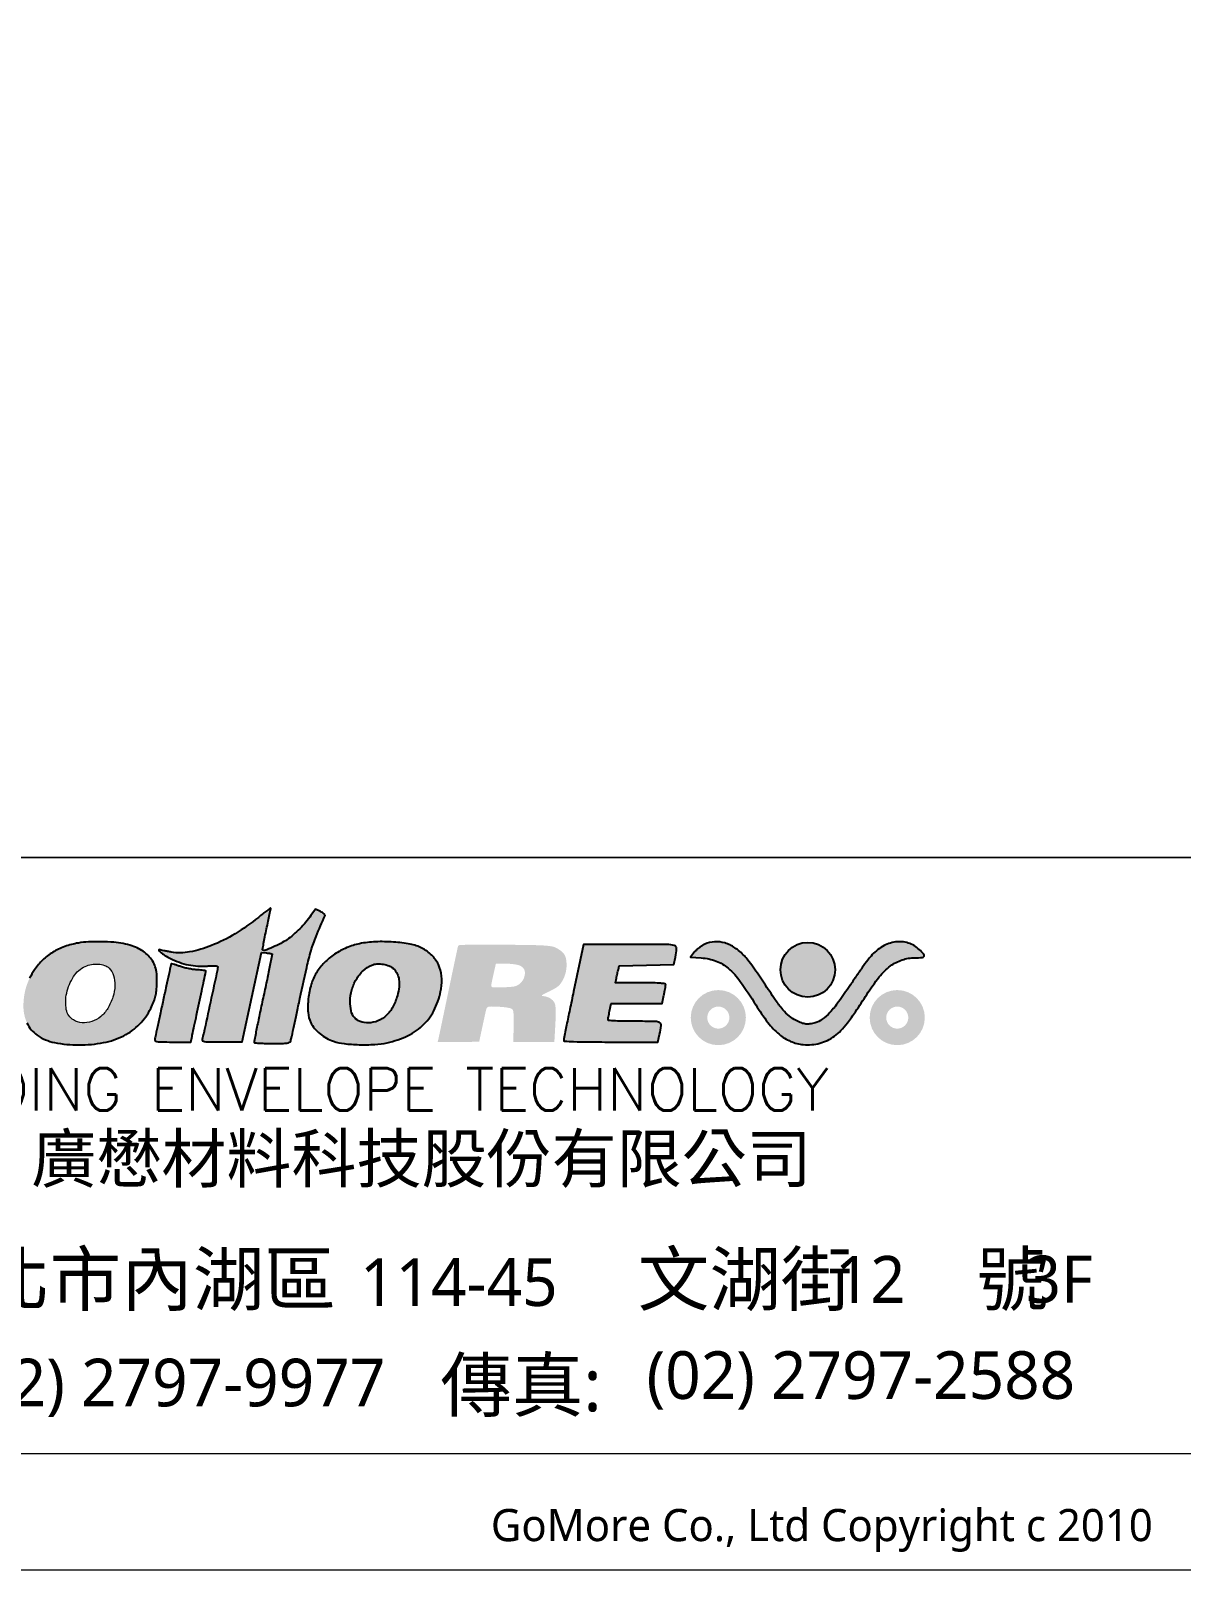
# Model space of a CAD drawing. Extents: x -3378 to 102197, y -3799 to 48702.
# Drawn here: x 10093.7 to 10389.6, y 7349.7 to 7745.7 of the extents above; entities that cross this region are included whole.
import ezdxf
from ezdxf.enums import TextEntityAlignment as Align

# ---------------------------------------------------------------- set-up
doc = ezdxf.new("R2010")
doc.units = 0
doc.layers.add('GM_ANNO_TEXT', color=7, linetype='Continuous')
doc.layers.add('GM_CNST', color=171, linetype='Continuous', lineweight=5, plot=False)
doc.styles.add('GM', font='')
doc.styles.add('TITLE_BLOCK', font='romans.shx', dxfattribs={"width": 0.8, "bigfont": 'stsl.shx'})
doc.styles.get('GM').set_extended_font_data('Microsoft JhengHei')

# ---------------------------------------------------------------- blocks, each defined once
blk = doc.blocks.new('TK')
at = {"linetype": 'Continuous', "lineweight": 0, "ltscale": 2}
h = blk.add_hatch(color=152, dxfattribs=at)
h.paths.add_polyline_path([(207.1464892251315, 23.40872151642156, 0.08054321042648395), (207.6297035530026, 24.08592553706876, 0.01496690228765336), (207.7538909457369, 24.35736388337602, 0.03602096335131273), (207.8248651084218, 24.56651913908968, 0.035905002932791), (207.86521188964, 24.78409696830568, 0.01478493314468489), (207.8897889002815, 25.08312070687884, 0.02369810447839793), (207.8918732254592, 25.4957360285689, 0.05389230979775434), (207.8453427953109, 25.80357484155172, 0.064831907571668), (207.7416337451943, 26.05791234515709, 0.05101214548732691), (207.5689226005275, 26.30055422134092, 0.04993692480367391), (207.3633281909063, 26.49226639581559, 0.04548676502131204), (207.1175068182574, 26.64630513340194, 0.03996747159709242), (206.8188853357619, 26.7686943079915, 0.02505801266044829), (206.4537448356293, 26.8654263377781, 0.03437537913918401), (206.0517912054549, 26.9221274708176, 0.01446202769520244), (205.507055720579, 26.94528911284942, 0.01457089643535453), (204.9546113956078, 26.93668779753455, 0.03053205716505433), (204.5282751115844, 26.89143254474379, 0.04253966848553132), (203.9403285114138, 26.74016075318093, 0.05264319280589435), (203.4296518221333, 26.49846785909017, 0.05499796734965253), (202.9985771503993, 26.16589473428962, 0.05380744060526352), (202.6467855996918, 25.74506717817087, 0.03363134673842536), (202.4376478131837, 25.3810956162979, 0.03898101003384807), (202.290805958653, 25.00954474700859, 0.03889632265838591), (202.2031815528751, 24.61897622900653, 0.03322171871767758), (202.1709232336159, 24.19825478029634, 0.1084106351436317), (202.3228292585297, 23.4708449425334, 0.1348316958511402), (202.7609270057687, 22.93992262495101, 0.1051911450259479), (203.5053136439003, 22.62235356226472, 0.04890923605608977), (204.5556336559241, 22.52132996639796, 0.04649291939253467), (205.6070810913079, 22.62127593535945, 0.07089863741388078), (206.473131922538, 22.91719449668494, 0.08004233740948276)])
h.paths.add_polyline_path([(204.0105017079366, 24.03409922147432, -0.09891881778065818), (204.0254452922352, 24.74489977577844, -0.08975232562701674), (204.3236647621625, 25.4557153164759, -0.1401707886427105), (204.8210688244478, 25.88846713341081, -0.06607930627171495), (205.0919148271262, 25.97388736479957, -0.06174874314512765), (205.3821393895241, 25.9884693522007, -0.06592113988283764), (205.6476396120133, 25.93332419058174, -0.1048174608514543), (205.8452867352289, 25.81341609237029, -0.1331043565334617), (206.0371798562583, 25.50179990716094, -0.0805129620724341), (206.0922628252815, 25.06911351857991, -0.06911848098194501), (206.0064980712234, 24.57562261729254, -0.05683686830313951), (205.7865026617826, 24.08777207057426, -0.08595970649155983), (205.4901780337912, 23.74210579177657, -0.09197609454999699), (205.1012868418941, 23.52601839509998, -0.09920928112471172), (204.6858868631946, 23.47341477622012, -0.1195042578702791), (204.3120571600098, 23.59303436696825, -0.2149861602516861)], flags=16)
h.paths.add_polyline_path([(209.5964095998897, 23.8044087438891, -7.39228266796139e-05), (209.7083542525781, 24.32619568190023, 0.0004947999333730131), (209.8177817105254, 24.83835124589223, 0.0007970440743843177), (209.9099175248084, 25.27509576660475, 0.000114994697905813), (209.991055946821, 25.66321405567192, 0.05484587614065918), (209.9935153604995, 25.68868056715394, 0.3616478537251331), (209.9820124601697, 25.70213578660002, 0.007589380523956964), (209.8889348860409, 25.71660866160198, 0.01397330656030665), (209.7742219061947, 25.72940992533972, 0.00849925081132037), (209.6380750711398, 25.73843482722918, -0.02331823028580952), (209.4753571888546, 25.7540745268301, -0.01283489030797763), (209.2784519739071, 25.78749317016604, -0.01280088884032242), (209.0796532323322, 25.83182032647778, -0.01998966873717349), (208.9116253399191, 25.88104121302786, 0.001717855898713449), (208.7676442711481, 25.92899464911977, 0.002643051959064978), (208.642671214646, 25.96940997507409, 0.0008670856764571334), (208.5343431635838, 26.00360429774094, 0.07615254052801046), (208.5175962978835, 26.00616979662971, 0.3502008617407821), (208.5064420399401, 25.99726526686572, 0.0001900219650616257), (208.4039533942755, 25.54531987834048, 0.002143935282309055), (208.2916055684893, 25.03895066919279, 0.001291166634678263), (208.1624656947345, 24.43738194861862, -0.0004522294706624607), (208.0326954466575, 23.82789528817216, -0.0006777049114363566), (207.9183710084687, 23.29684716179293, -0.0002668870070246875), (207.8193382928814, 22.84101777296223, -0.0154550931451168), (207.7985256623981, 22.75790731956101, 0.3018851669708646), (207.8174954099425, 22.69870538336977, 0.1331347215402597), (207.8964437980148, 22.66442715906737, 0.0333201078511749), (208.0832987217091, 22.64976710542214, 0.0029202378549834), (208.5586105270352, 22.64699103469468), (209.3500656193905, 22.64699103471355), (209.3863712037075, 22.82128633513253, -0.001289815849777475), (209.4115993547466, 22.94085540528499, -6.484359862497625e-05), (209.4970255038286, 23.34037190915592, -0.0001020253759064183)])
h.paths.add_polyline_path([(212.8119428620432, 26.43372275694207, 0.008205812334467103), (212.7512996088315, 26.44488080251585, 0.01209395994990729), (212.677590016295, 26.45537048101062, 0.00851414771129741), (212.5942597038045, 26.46374377966879), (212.3808248259188, 26.4815252818064), (211.9637987545714, 24.56460161844336), (211.5467727466043, 22.64767789169935), (210.6710088279399, 22.64733449185269, -0.002561967800487582), (210.1417889078475, 22.64983867853527, -0.03020289793982232), (209.9366067211006, 22.66427507762808, -0.17542227243504), (209.8191079307901, 22.72513909898453, 0.02353945812131923), (209.8985107135964, 23.02140146342947, 0.0004313031791085056), (210.1878562535674, 24.35324199345598, 0.0001808779558195013), (210.4885639403501, 25.74559684437838, 0.05313527592921044), (210.5009906792154, 25.86220106331086, 0.3101301835683634), (210.4764368074702, 25.89798004819636, 0.06975517450583325), (210.4005340010128, 25.91564128213122, 0.03485718577648379), (210.2668043818453, 25.91826853337511, 0.00801601610787514), (210.0414789668271, 25.90335859202673, -0.03733363777014752), (209.6507262981111, 25.90043826550959, -0.0340489648156788), (209.2515114247883, 25.95475592241371, -0.0334362940025917), (208.8562221969864, 26.06421931591967, -0.03302584525264306), (208.4766477182122, 26.22605624616472, -0.02285953704746446), (208.2392002943875, 26.36036373359195, -0.02808694897285547), (208.0313720489944, 26.50768079775878, -0.1723734761204632), (207.9606444716453, 26.62134727414025, 0.03687844509481777), (208.0695467108103, 26.58746188914404, 0.004949655923297644), (208.1988939617286, 26.55880401245406, 0.005203454109030955), (208.3500697459403, 26.52851634267142, 0.004867657415744214), (208.5053258363369, 26.50065125571598, 0.08895019096228701), (209.2973407204975, 26.50823990556705, 0.04813368671772059), (210.2361377842044, 26.78145845845347, 0.0422949997204731), (211.2433265191771, 27.28542154578531, 0.03295427431937521), (212.2439677651782, 27.99130957204102, -0.003371902516606562), (212.4396278517465, 28.14744165890124, -0.005574671016735118), (212.6071614451139, 28.27629153514579, -0.001140057020896163), (212.7401423079798, 28.37575364226859, -1.013309380644542), (212.7735164308149, 28.36977706050084, -0.0005679690945031529), (212.7244659152984, 28.11685473676187, -0.003487908556145762), (212.6665414919544, 27.83061788618613, -0.002135138100305092), (212.5944188327851, 27.49375221051719, 0.003741323732710046), (212.5232213811305, 27.15591022365152, 0.005997425231597206), (212.4681057144489, 26.86655895199419, 0.00170398510142098), (212.4243345479667, 26.61581334287075, 0.2433430331914041), (212.4331449003687, 26.58811787704667, 0.2978428047754003), (212.5140444087915, 26.57117529965831, 0.008495116219897878), (212.8566951842145, 26.711823012428, 0.0171356738447526), (213.2016628020513, 26.87454616789751, 0.03189656688490301), (213.4669462542231, 27.03313124425313, 0.02712583440184647), (213.7397307366932, 27.24344814781364, 0.01957427520719851), (214.0208094979455, 27.50539899246201, 0.01945619819341473), (214.2830729981101, 27.79115463778692, 0.02525797533825159), (214.4990136818897, 28.07336447011971), (214.6876418399622, 28.34752607684527), (214.9096374705975, 28.24166372266211, -0.04223966241920157), (215.0315337458376, 28.16818303422122, -0.0999169587273619), (215.1093857286555, 28.08588156788801, 0.007708598609937379), (214.7189643653899, 27.17384452786314, 0.02485587587529813), (214.5049462821114, 26.5675803388616, 0.01761657706407375), (214.3174733631715, 25.8466959549545, 0.002407930086316014), (213.986517557428, 24.32662701081608, -0.0005194291493967347), (213.860084306619, 23.73518564095241, -0.0007754588177776541), (213.7486162812631, 23.22027667333964, -0.0003154145152450551), (213.6517375659082, 22.77743515300324, -0.02494903774814131), (213.6190053143314, 22.65724626405006, -0.1127519597935888), (213.4756338022137, 22.60247386842968, -0.03120233233938555), (213.2773164177077, 22.58697749861358, -0.003899047890389799), (212.8455397689816, 22.58361030335254, -0.005909759525263267), (212.5552548379312, 22.58704137856898, -0.009349046351091064), (212.3066243003252, 22.59757370914474, -0.004155241751263342), (212.0823557665472, 22.61315037139616, -0.2747527519821757), (212.0617779532615, 22.67089179986419, -0.0004739694105005926), (212.1685217391353, 23.21169666304138, -0.002760127757124508), (212.2933995641747, 23.8235179322412, -0.001709942961284495), (212.4465003748544, 24.54082542412095, 0.001255213945607467), (212.5999298625145, 25.25648388715797, 0.00206535895681693), (212.725592615865, 25.86222574479802, 0.0002050365077025654), (212.8353902940753, 26.40384574907227, 0.2513507814931459), (212.8291626898365, 26.42449618706166, 0.1478193585705137)])
h.paths.add_polyline_path([(219.3431706257943, 23.40909643280463, 0.0867554819242481), (219.812599282119, 24.07907703444982, 0.06773809642701172), (220.0780478638858, 24.92870110469369, 0.06722418274314408), (220.0963316581849, 25.4774665456473, 0.08507084625169078), (219.9608348787449, 25.96577217203958, 0.08807188274733643), (219.6756096877762, 26.36861363806224, 0.07801998460817813), (219.2579223037351, 26.66888022632736, 0.07034209986125176), (218.7558795572004, 26.83922106659497, 0.02871369218433571), (218.0396062316192, 26.93231285414038, 0.02831905305845693), (217.2682474736389, 26.94404444526401, 0.03884376716466859), (216.5793281734625, 26.86162938902601, 0.05146261489663435), (216.0311555902167, 26.69233199013615, 0.04754690014061318), (215.5134756949324, 26.41126508397281, 0.0483960882583316), (215.0668764593763, 26.04331408485325, 0.05822679833737082), (214.7298794742608, 25.61673687698055, 0.06683877394119771), (214.5089300316324, 25.12038908543002, 0.04368138682768232), (214.3854609436107, 24.50506571052108, 0.04445463467402359), (214.3723949520768, 23.90770540095241, 0.1015356266516417), (214.491786761683, 23.47523328684281, 0.06027915667968708), (214.6547674969063, 23.23294510203425, 0.04280353374269455), (214.8895031641005, 23.00410580042046, 0.04172916583428074), (215.1676702067227, 22.81228066369147, 0.04839784203698356), (215.4607931159687, 22.68011772954844, 0.0535710240428256), (215.9194985777845, 22.57762674019887, 0.02102194680531295), (216.5675145052753, 22.53170478574748, 0.02118103499480469), (217.2344336158167, 22.54080628682482, 0.03986772953656921), (217.768342446994, 22.6137031389145, 0.05911006401823667), (218.6606241763345, 22.92279663732154, 0.08394534055150817)])
h.paths.add_polyline_path([(216.3619890540801, 23.69294035849271, -0.1237177390293041), (216.2207354040918, 23.97753138131304, -0.05727581101839289), (216.1791917621254, 24.39115125726289, -0.06404876854674323), (216.2500944007818, 24.88623588770008, -0.06673682107312844), (216.4437078816902, 25.33981229222479, -0.07055158214660483), (216.7375467728154, 25.70497288955005, -0.08813785842646409), (217.1017874057222, 25.94180156507321, -0.08634113016955694), (217.328538852948, 25.99452049993693, -0.05564582919243569), (217.5986594957087, 25.97965053644498, -0.05604529181751999), (217.8558293420967, 25.90621665665401, -0.09373938863034262), (218.043802807977, 25.78385332804339, -0.08940229396007193), (218.19425228618, 25.57684902478434, -0.07827151488127514), (218.271837258633, 25.320535604773, -0.06432738861075236), (218.2747096426374, 25.0092022033291, -0.03629056456917769), (218.2026079168777, 24.63790430617826, -0.05707881559920355), (218.0089881041847, 24.1508602135018, -0.08074404371606514), (217.7257736165673, 23.78104740262756, -0.09139450962789436), (217.3702871727248, 23.55127201777464, -0.09819916195518717), (216.9651963998119, 23.47094054237107, -0.07912669572469307), (216.6088632195879, 23.52768879601865, -0.1378745439324577)], flags=16)
h = blk.add_hatch(color=152, dxfattribs=at)
edge = h.paths.add_edge_path(flags=16)
edge.add_arc((223.2766453339621, 25.52068527812571), 0.4403092854322337, 48.6521114798432, 70.78130074791181, ccw=False)
edge.add_arc((223.3692840384658, 25.62595680865945), 0.3000808121725671, 19.160738192385622, 48.65202472883749, ccw=False)
edge.add_arc((223.3107015213652, 25.60560157166867), 0.3620989303535432, -7.1599426369206185, 19.160685444785372, ccw=False)
edge.add_arc((222.9304668145555, 25.6533657917588), 0.7453219111145317, 337.4999872324731, 352.84009861414495, ccw=False)
edge.add_arc((223.2113861536984, 25.53700482974489), 0.441256871056976, 325.6341374938887, 337.50002183801627, ccw=False)
edge.add_arc((222.9421626768594, 25.72110969731284), 0.7674100294706184, 317.7939116341344, 325.634185559812, ccw=False)
edge.add_arc((222.9484611655985, 25.71539771426353), 0.7589072234232376, 309.92317215927176, 317.7938916426116, ccw=False)
edge.add_arc((223.1751701314533, 25.4444800459421), 0.4056462176391054, 297.34445351241914, 309.92312834974206, ccw=False)
edge.add_arc((223.0733984770782, 25.64128435658802), 0.6272075101138809, 275.66899673641814, 297.3444476580921, ccw=False)
edge.add_arc((222.5921928347561, 30.48882586108027), 5.498574618839634, 271.28027745773, 275.6690559871345, ccw=False)
edge.add_arc((222.5204275916008, 33.69978998333659), 8.710340619738718, 268.49082541422223, 271.2803045717648, ccw=False)
edge.add_arc((222.2927704661572, 25.05879227503863), 0.06634448591401058, 179.9999474897539, 268.49084948356494, ccw=False)
edge.add_arc((222.4693579169873, 25.05879211104912), 0.2429319367441868, 169.4601473710056, 179.9999469834745, ccw=False)
edge.add_arc((234.1891287671497, 22.87821207572631), 12.16383618393774, 168.8268419668871, 169.4600733106987, ccw=False)
edge.add_arc((231.7903019564344, 23.3520259835509), 9.718663452400802, 167.881473702349, 168.8268487023022, ccw=False)
edge.add_arc((236.610543405774, 22.31702573277357), 14.64877026149125, 167.1863646689792, 167.8814749345503, ccw=False)
edge.add_line((222.3265772964198, 25.56583818669708), (222.4267286125964, 26.00616979662971))
edge.add_line((222.4267286125962, 26.00616979662971), (222.8241652843997, 26.00616979662971))
edge.add_arc((222.8241646580291, 23.28485748027708), 2.721312316352716, 86.4852808938042, 89.9999868121003, ccw=False)
edge.add_arc((222.7972020196953, 22.84584384461425), 3.161153146836879, 83.34409700800768, 86.48531329116588, ccw=False)
edge.add_arc((222.8382871406111, 23.19789049327994), 2.806717214711914, 80.16102539432632, 83.34417420408482, ccw=False)
edge.add_arc((223.2059716321946, 25.31795033044682), 0.6550096141041881, 70.78132338829192, 80.16113140717152, ccw=False)
edge = h.paths.add_edge_path()
edge.add_arc((221.4530145304991, 26.54724866879121), 0.6809528176179699, 162.2389615752874, 167.9171862852614)
edge.add_arc((954.3572312266065, -130.3436086987548), 750.1896799025388, 167.9172059695256, 167.9596048459079)
edge.add_arc((444.4510690723919, -21.58374376512359), 228.8136136862862, 167.959645833132, 168.1189280745491)
edge.add_arc((625.5514782310538, -59.68485628598876), 413.8786103029602, 168.1189618314511, 168.221177495267)
edge.add_arc((-778.0715794976346, 233.0053511137314), 1019.936316978602, 348.17949493922396, 348.2212062661711, ccw=False)
edge.add_arc((-366.1453893857027, 146.795516573574), 599.0856051203999, 348.11739604201745, 348.17950466544426, ccw=False)
edge.add_arc((-984.3124283585903, 276.8669639550126), 1230.788913245451, 348.09153345538886, 348.117431147768, ccw=False)
edge.add_arc((215.4193034342063, 23.85866935056617), 4.669251300014802, 346.76415101264564, 348.0915647888227, ccw=False)
edge.add_line((219.9645199820127, 22.78959768026652), (219.9309776947447, 22.64699103471349))
edge.add_line((219.9309776947448, 22.64699103471355), (220.8251789120664, 22.64699103471355))
edge.add_arc((220.8252004337292, 47.91894449312042), 25.27195345841596, 269.9999512067616, 270.7773373617579)
edge.add_arc((220.9947911540933, 35.42017294810887), 12.77203141279153, 270.7773002320556, 272.0726294222678)
edge.add_arc((219.6919155476819, 71.42104301308405), 48.79646937205754, 272.0726344781799, 272.3664470745561)
edge.add_arc((221.7062046597766, 22.67935240488578), 0.01317546961140512, 272.3663789709146, 360.0000317854171)
edge.add_arc((221.915580955691, 22.6793523990317), 0.1962008263029934, 168.0006314019376, 179.9999961818076, ccw=False)
edge.add_arc((951.0466522248014, -132.293219163712), 745.614618244876, 167.9614879836417, 168.0006782964757, ccw=False)
edge.add_arc((326.7349750913024, 0.8470458551480533), 107.2640872867595, 167.7071267639441, 167.9615199204947, ccw=False)
edge.add_arc((255.416028049689, 16.38779730862382), 34.27157285642093, 167.1117083635292, 167.7071247646082, ccw=False)
edge.add_arc((222.2378963198398, 23.97946861240894), 0.2359753404681089, 144.5922761307951, 167.1117048035114, ccw=False)
edge.add_arc((222.1308999608343, 24.05552843633313), 0.1046996090637809, 103.2832023066656, 144.5921685746698, ccw=False)
edge.add_arc((222.2138082288434, 23.70434388288265), 0.4655380375693345, 88.55973851414342, 103.28325761675131, ccw=False)
edge.add_arc((221.830619599082, 8.463479665877458), 15.71121859329299, 87.39987576203879, 88.55976161957511, ccw=False)
edge.add_arc((222.3575367478836, 20.06655263994026), 4.096187636677983, 84.47358824875738, 87.39986844932702, ccw=False)
edge.add_arc((222.5422449652401, 21.97555496089046), 2.178270280032369, 79.77907531478002, 84.47369312391288, ccw=False)
edge.add_arc((222.6284360856275, 22.45358629628242), 1.69253077489609, 75.02716821553662, 79.77905747184269, ccw=False)
edge.add_arc((223.0306929938574, 23.95768217020589), 0.1355738011258144, 44.87092925935917, 75.02714640230238, ccw=False)
edge.add_arc((223.0269709295408, 23.9539771795844), 0.140825535908204, 11.556217021245118, 44.87083067638531, ccw=False)
edge.add_arc((221.9555551904562, 23.73490005408598), 1.234409768089285, 4.808731435217226, 11.556224007090691, ccw=False)
edge.add_arc((220.7135893828213, 23.63041717084127), 2.480762743864704, -0.11012348208021194, 4.808765899228376, ccw=False)
edge.add_arc((211.6441328074368, 23.64785078202817), 11.55023607496721, 358.3186120711175, 359.8898669099832, ccw=False)
edge.add_line((223.1893958615137, 23.30894902687623), (223.1699644067522, 22.64699103471354))
edge.add_line((223.1699644067521, 22.64699103471355), (224.0513712727384, 22.64699103471355))
edge.add_line((224.0513712727384, 22.64699103471355), (224.9327780753439, 22.64699103471355))
edge.add_line((224.932778075344, 22.64699103471355), (224.9754146102315, 23.40142480972401))
edge.add_arc((212.0868443615332, 24.12980657426408), 12.90913564304519, 356.7654397762664, 358.3057563199914)
edge.add_arc((220.7417056660379, 23.87380644298446), 4.250489082096439, 358.3057581180947, 361.8319204886591)
edge.add_arc((222.4126547298993, 23.92725099028405), 2.578685536923341, 1.831898136554631, 6.129723642795818)
edge.add_arc((224.6185578760994, 24.1641518367145), 0.3600979904303084, 6.129675487327593, 24.49549831507393)
edge.add_arc((224.5810645127297, 24.14706880922154), 0.4012997152129935, 24.49548206174346, 44.81848648855796)
edge.add_arc((224.4407272411249, 24.00761731399962), 0.5991412409881138, 44.81852704369515, 59.86953810371369)
edge.add_arc((224.4064683063473, 23.9485891455497), 0.6673907778547753, 59.86957070590972, 74.12011746308116)
edge.add_arc((224.4086905406195, 23.95640391394807), 0.6592661898941349, 74.12004266335241, 88.50208445120889)
edge.add_arc((224.4266386001743, 24.64276564856948), 0.02733017158343431, 204.0098237961399, 268.5020167375852, ccw=False)
edge.add_arc((224.421497086518, 24.64047545364701), 0.02170165886153011, 127.89771422759421, 204.0098499010341, ccw=False)
edge.add_arc((224.6879149770837, 24.29821800575257), 0.4554281314829744, 116.5630545757746, 127.89768097565161, ccw=False)
edge.add_arc((226.4428178160285, 20.7881188828992), 4.379772640619501, 114.41459800120569, 116.5631267892388, ccw=False)
edge.add_arc((223.225933277166, 27.87489247702854), 3.402945786179592, 294.4146605944274, 297.0567957043102)
edge.add_arc((223.2098536824865, 27.90635982765082), 3.438283407537265, 297.0568976274643, 299.6786381297563)
edge.add_arc((223.4124663380906, 27.55083014745389), 3.029072897277124, 299.678675129424, 302.281625057655)
edge.add_arc((224.7624480144391, 25.41385387922776), 0.5014024089741601, 302.2815874441563, 312.1233027886645)
edge.add_arc((224.5293104510665, 25.67166113627513), 0.8489908225348143, 312.1233179156472, 327.465482716985)
edge.add_arc((224.1440514672563, 25.91742339290772), 1.305963000452462, 327.4655272289326, 338.5765496056033)
edge.add_arc((224.0278241079839, 25.96302472913305), 1.430816037675541, 338.5766447693815, 349.2122673085594)
edge.add_arc((224.0941813986399, 25.95037924826715), 1.363264589090241, 349.2123446985839, 360.2408248395614)
edge.add_arc((224.0106851372095, 25.95002831196405), 1.4467615880132, 0.2408242015006937, 10.32089750816592)
edge.add_arc((224.9042923355084, 26.11276146981595), 0.53845772612786, 10.32084571629752, 31.39900134083275)
edge.add_arc((224.8973712667516, 26.10853670671588), 0.5465663521476597, 31.39902731314739, 52.28173261049131)
edge.add_arc((224.3045867470421, 25.34206785384401), 1.515518357785691, 52.28174373285038, 62.03858749289626)
edge.add_arc((224.7127565092194, 26.11097279743365), 0.64499129500581, 62.03856839134018, 80.58336355641605)
edge.add_arc((224.3172490987531, 23.7262263245857), 3.06231250897207, 80.58329445327503, 86.42367835706786)
edge.add_arc((223.7986070149934, 15.42803351061502), 11.37669724801726, 86.42364375468223, 89.09831848873627)
edge.add_arc((220.7487376171223, -178.3585814574515), 205.1873105903351, 89.09833598152598, 89.42377579041421)
edge.add_arc((221.1515698671526, -138.3234437137065), 165.1501462559345, 89.4238399371486, 89.78411550196164)
edge.add_arc((221.7146241189082, 11.10435304999726), 15.72128868237378, 89.78420039916462, 91.80806390439214)
edge.add_arc((221.574502692047, 15.54319916807799), 11.28023150257238, 91.8080653390973, 93.6133034240004)
edge.add_arc((220.8677838475273, 26.73470671148118), 0.06643229716257393, 93.61329688023207, 162.2388916661918)
edge = h.paths.add_edge_path()
edge.add_arc((492.7032811431541, -31.49426558172183), 272.8208864886453, 168.0884844875908, 168.2553297680578)
edge.add_arc((370.7722191785372, -6.144349000180796), 148.2825303789489, 168.2553494306812, 168.5186807174399)
edge.add_arc((798.0208735078127, -92.92327982717688), 584.2550013694027, 168.5187512335491, 168.5774221104888)
edge.add_arc((225.635339637008, 22.72463156554409), 0.303257820276605, 168.5775163907585, 179.9999323547672)
edge.add_arc((225.3742651230555, 22.7246319553974), 0.042183306324091, 180.0000432161611, 266.5723590624357)
edge.add_arc((226.458991740484, 40.83504455126274), 18.18505177376991, 266.5723532738663, 267.795950315057)
edge.add_arc((226.4603027791106, 40.86911640031826), 18.21914883699041, 267.7959511998402, 269.6163144241774)
edge.add_arc((227.3493686961924, 173.6461607923982), 150.999169757685, 269.6163519964708, 270.0000041777243)
edge.add_line((227.3493797063034, 22.64699103471355), (229.3666775958753, 22.64699103471355))
edge.add_line((229.3666775958752, 22.64699103471355), (229.4409438410812, 22.9687300074933))
edge.add_arc((225.5236807262099, 23.87293987876194), 4.020266881990842, 347.0022437502425, 352.6190846740596)
edge.add_arc((229.3886264403643, 23.3722800597734), 0.1230286768369954, 352.6191071517132, 422.063809244018)
edge.add_arc((229.2532051601163, 23.11690353141341), 0.4120893873828163, 62.06383746588167, 89.30523865885789)
edge.add_arc((228.374296486809, -49.36813861009477), 72.90245988383003, 89.30530059907662, 89.9999525026518)
edge.add_arc((228.3743488469336, 50.34814882982732), 26.81382755611834, 269.0108690588659, 270.00001725450693, ccw=False)
edge.add_arc((228.0876568757997, 33.74272252991943), 10.20592657833378, 266.97643134419855, 269.01083644646565, ccw=False)
edge.add_arc((228.6319385851323, 44.04665999031738), 20.52422923752133, 266.16139001712867, 266.9763617497915, ccw=False)
edge.add_arc((227.2596696132935, 23.594582338701), 0.02616585585478446, 179.999992581123, 266.16134982605166, ccw=False)
edge.add_arc((227.4688563835543, 23.59458231832798), 0.2353526261155075, 170.5716811356158, 179.9999942154514, ccw=False)
edge.add_arc((234.2459652027815, 22.46919041420517), 7.105266081575571, 169.7694870605559, 170.5716246983544, ccw=False)
edge.add_arc((233.5853003929055, 22.58843355310728), 6.4339264379353, 168.7111927951338, 169.7695529108397, ccw=False)
edge.add_arc((236.2073015220292, 22.06504653284924), 9.107654900972898, 167.8955820339987, 168.7112413073143, ccw=False)
edge.add_line((227.3021364697188, 23.97486673023047), (227.3707691819988, 24.29489004999312))
edge.add_line((227.3707691819989, 24.29489004999323), (228.4659301630963, 24.29489004999323))
edge.add_line((228.4659301630963, 24.29489004999323), (229.561091080813, 24.29489004999323))
edge.add_line((229.561091080813, 24.29489004999323), (229.6332217122759, 24.65405477421265))
edge.add_arc((221.012653078719, 26.38531610071868), 8.792694089215251, 348.644396131428, 349.5980215820039)
edge.add_arc((223.0598652663436, 26.0095087387507), 6.711274161745498, 349.5980261430954, 350.7657040257155)
edge.add_arc((223.0626681265162, 26.00904562194046), 6.70843330826257, 350.7657666670628, 351.7468936017825)
edge.add_arc((229.3455680913976, 25.09772039387667), 0.3597841889608858, 351.746938542432, 359.9999203484124)
edge.add_arc((229.6600721775787, 25.09771988347086), 0.04528010277938439, 1.295741456084331e-05, 80.05622044171014)
edge.add_arc((229.3383216817351, 23.26243109772895), 1.908559016051665, 80.05633638184926, 85.50917788789116)
edge.add_arc((229.1299999643368, 20.61002740712638), 4.569130998889525, 85.50917139202856, 89.29905630552267)
edge.add_arc((228.6295038867452, -20.29404190667958), 45.47626219568667, 89.29898082154766, 90.00004979292868)
edge.add_line((228.6294643655747, 25.18222028898992), (227.5535764507912, 25.18222028898992))
edge.add_line((227.5535764507911, 25.18222028898992), (227.5940979072924, 25.38820766589987))
edge.add_arc((233.2216459459166, 24.28117446124372), 5.735400547758851, 167.9488320452549, 168.8710599345705, ccw=False)
edge.add_arc((236.6363650147466, 23.55216647029908), 9.22707048775783, 167.3030008878074, 167.9488372049271, ccw=False)
edge.add_arc((236.1832670781027, 23.65425038043395), 8.76261503790521, 166.6514274876209, 167.3029933367881, ccw=False)
edge.add_arc((230.845194867476, 24.92089164337597), 3.276323483968577, 165.293453007232, 166.6513470919339, ccw=False)
edge.add_line((227.6762078349075, 25.75264687120193), (227.7177963060212, 25.9110986995942))
edge.add_line((227.7177963060212, 25.91109869959439), (228.8855125694816, 25.94278906527284))
edge.add_line((228.8855125694818, 25.94278906527268), (230.0532287695615, 25.97447943095113))
edge.add_line((230.0532287695612, 25.97447943095119), (230.1267291220095, 26.29138308773572))
edge.add_arc((228.5001149176694, 26.66864950109823), 1.669791518846754, 346.9420615999593, 359.2746345868256)
edge.add_arc((230.0293941154748, 26.64928799434483), 0.1403897623474549, 359.2745428284562, 434.4010558508979)
edge.add_arc((229.7631439023498, 25.69562445208908), 1.130522747262384, 74.40098204864252, 89.7093791913444)
edge.add_arc((228.1969606487028, -283.0719240832248), 309.902043387511, 89.70937710631469, 89.9999811442584)
edge.add_line((228.1970626358457, 26.83011930426937), (226.1817270770973, 26.83011930426937))
edge.add_line((226.1817270770973, 26.83011930426937), (225.7569044786048, 24.81619605835782))
h = blk.add_hatch(color=1)
h.dxf.hatch_style = 1
edge = h.paths.add_edge_path()
edge.add_arc((231.7618222454682, 26.00227551427997), 0.917623926910425, 114.4293577309708, 122.3325826909654)
edge.add_arc((232.2242263707465, 25.27174951614586), 1.782196543305758, 122.3326667353909, 127.1418268453273)
edge.add_arc((232.2241224852905, 25.2718884826802), 1.782023042047948, 127.1418620522727, 131.9512512444222)
edge.add_arc((231.6458912718615, 25.91517891013143), 0.9170525742087223, 131.9512412522752, 139.8578998708251)
edge.add_line((230.9448523559192, 26.50638941595628), (230.7635301610434, 26.29138308773571))
edge.add_line((230.7635301610435, 26.29138308773565), (231.2326877712624, 26.25563331297525))
edge.add_arc((231.0540096559473, 23.91080236112884), 2.351628810341849, 69.63714551689083, 85.64243396018941, ccw=False)
edge.add_arc((231.2801718283122, 24.52014685812935), 1.701667238992462, 49.240197397474674, 69.6371000482925, ccw=False)
edge.add_arc((230.3237631596826, 23.41056396979684), 3.166553489699386, 35.3919547850403, 49.24019662688869, ccw=False)
edge.add_arc((218.3433048775507, 14.89904704679577), 17.86271968977995, 31.543362932253274, 35.39190243201148, ccw=False)
edge.add_arc((241.4668930918854, 29.09327974978419), 9.269854348315613, 211.5433420270691, 217.2437838025886)
edge.add_arc((236.5823365996453, 25.37981711258647), 3.134000953414755, 217.2438438705391, 230.0411753947615)
edge.add_arc((235.8516299193873, 24.50772272971267), 1.996248403334689, 230.0411745239552, 246.669650490199)
edge.add_arc((235.7645488653861, 24.30581042763481), 1.776358231457405, 246.6695634143364, 264.8188133809331)
edge.add_arc((235.7988903209209, 24.68452608077826), 2.156627716827118, 264.8187866398948, 274.4710814004899)
edge.add_arc((235.8218756788453, 24.39054608201582), 1.861750511288512, 274.4711451452888, 285.2485513361171)
edge.add_arc((235.8265088025223, 24.3735497267935), 1.84413398706196, 285.2485559202805, 296.0810725664446)
edge.add_arc((235.7270748962292, 24.57669257359441), 2.070306748298347, 296.0810340900399, 306.0133371479392)
edge.add_arc((235.7790814686732, 24.50514353555332), 1.981853662324182, 306.0133908719492, 316.3715970938068)
edge.add_arc((234.1590853377622, 26.04937315494294), 4.219940475109254, 316.3716354975839, 322.2575969988175)
edge.add_arc((230.7019512465718, 28.72543721708644), 8.591793056014494, 322.2576076815531, 326.201918035718)
edge.add_arc((203.4551253865893, 46.96429494973074), 41.3796787889463, 326.2018967684809, 327.4312232235405)
edge.add_arc((245.8021639392377, 19.91473760362317), 8.869204052365419, 141.5003700642064, 147.4312216082466, ccw=False)
edge.add_arc((240.9778705864303, 23.75210131568031), 2.704857646415255, 127.13542264817659, 141.5003432222978, ccw=False)
edge.add_arc((240.3751345891917, 24.54803583901776), 1.706457702602574, 108.251375308088, 127.13538135177359, ccw=False)
edge.add_arc((240.4036610431667, 24.46153153756882), 1.797544215024189, 90.08957835249578, 108.25135445215889, ccw=False)
edge.add_arc((240.3940342431133, 30.61808405385455), 4.359015827813238, 270.0895968732746, 274.0084753871093)
edge.add_arc((240.6919104894832, 26.36729126865032), 0.0977989170123781, 274.0084837317827, 334.1074347710919)
edge.add_arc((240.7056234525523, 26.36063478563869), 0.08255575060178498, 334.1074502154281, 401.9840468345506)
edge.add_arc((238.2497564943221, 24.15059667938033), 3.386424838147573, 41.98408997058423, 46.67664599664302)
edge.add_arc((239.7382922484303, 25.72890298197751), 1.216911188484139, 46.67664782405196, 72.47762019708142)
edge.add_arc((239.7277861267471, 25.69563061383894), 1.251802864759612, 72.47757243354916, 97.73756659643688)
edge.add_arc((239.7587918483134, 25.46743227207753), 1.482097975329641, 97.73755609565147, 120.6475470141357)
edge.add_arc((240.0612293791935, 24.95700483507085), 2.075397754980612, 120.6475370004632, 138.448517231646)
edge.add_arc((240.3854869411568, 24.66960328126095), 2.508690519308663, 138.4484682634865, 143.5499293006838)
edge.add_arc((256.9417100116016, 12.44095089348741), 23.09141292377517, 143.5499199044098, 144.5475477161036)
edge.add_arc((258.8406600749142, 11.0888268525697), 25.42256087380906, 144.5475617209644, 145.6047759454908)
edge.add_arc((261.197621093248, 9.4752989150561), 28.2789112806373, 145.6048234143928, 146.5809084124446)
edge.add_arc((222.5544328054668, 34.97425740571305), 18.0189600003754, 323.9371909807687, 326.5809301591324, ccw=False)
edge.add_arc((233.2556511332039, 27.18143106805564), 4.78097616495786, 316.84462029839176, 323.9371769788808, ccw=False)
edge.add_arc((234.9443219411462, 25.59814031919268), 2.466150319884965, 306.700208844366, 316.84455731167145, ccw=False)
edge.add_arc((235.8683641717676, 24.35845169614799), 0.9199673015854151, 285.5236688732384, 306.7002198465948, ccw=False)
edge.add_arc((235.5526973678402, 25.49488782261392), 2.099430145696346, 279.09812976001854, 285.5236569897145, ccw=False)
edge.add_arc((235.7870083522928, 24.03173345520702), 0.6176331487040136, 263.11764490245594, 279.09807383409486, ccw=False)
edge.add_arc((235.7967864637919, 24.11274605648418), 0.6992337187397347, 248.36629533845462, 263.11765932379313, ccw=False)
edge.add_arc((236.6912489185854, 26.36802011541477), 3.125408519515612, 243.5119844243015, 248.3662735440671, ccw=False)
edge.add_arc((235.9673572601598, 24.91535405116804), 1.502368831970009, 230.2497173437997, 243.51193048233688, ccw=False)
edge.add_arc((236.4710391347437, 25.52095792161322), 2.290056256448772, 220.5793223809799, 230.2496904519559, ccw=False)
edge.add_arc((238.5934416125522, 27.33874773382331), 5.084506484880465, 214.5625780211814, 220.579314855271, ccw=False)
edge.add_arc((260.6524500350495, 42.53492830970777), 31.87114040328013, 213.0130123654886, 214.5624958173863, ccw=False)
edge.add_arc((220.8268537664205, 16.65904025023713), 15.62243496243153, 33.01295813720427, 34.54296190335806)
edge.add_arc((220.3051408576425, 16.29990973244708), 16.25580617107601, 34.54293547158791, 36.02802129035056)
edge.add_arc((221.7719865581107, 17.36673437129139), 14.44203906391397, 36.02801357411836, 37.49820310945518)
edge.add_arc((231.2769363745922, 24.65966641983857), 2.461599636307291, 37.49818228414703, 42.94071637590563)
edge.add_arc((231.3098153804863, 24.69026151486503), 2.416687623805267, 42.94074297437213, 55.70448924080197)
edge.add_arc((231.8005913964219, 25.40982902926328), 1.545689055731821, 55.7045795357467, 73.54451361019302)
edge.add_arc((231.8785736281534, 25.6738448909839), 1.27039720386235, 73.5445236898138, 93.47204414878274)
edge.add_arc((231.8735734205952, 25.75625284561409), 1.187837691618779, 93.4720307172304, 114.4292834691644)
h = blk.add_hatch(color=152, dxfattribs=at)
edge = h.paths.add_edge_path(flags=17)
edge.add_arc((231.9622967414196, 23.69286347561388), 0.4729862160477326, 0, 360)
edge = h.paths.add_edge_path()
edge.add_arc((231.9622967414196, 23.69286347561388), 1.181580181188154, 0, 360)
edge = h.paths.add_edge_path(flags=17)
edge.add_arc((239.6334591331747, 23.69286347561388), 0.4729862160477326, 0, 360)
edge = h.paths.add_edge_path()
edge.add_arc((239.6334591331747, 23.69286347561388), 1.181580181188154, 0, 360)
edge = h.paths.add_edge_path()
edge.add_arc((235.797877937297, 25.74521616386426), 1.171751929819065, 0, 360)
at = {"lineweight": 0, "flags": 128}
blk.add_lwpolyline([(3.000000000000114, 30.55267623773409), (415, 30.55267623773409)], dxfattribs=at)
for points in [[(212.2439607915303, 27.99130392984057, -0.032955), (211.2432958540928, 27.28540280901348, -0.042294), (210.2361291310901, 26.78145500830692, -0.048133), (209.2973452735248, 26.5082407671191, -0.088951), (208.5053233022604, 26.50065168510798, -0.004866), (208.3501199898731, 26.52850681935138, -0.005204), (208.1989281707347, 26.55879678777046, -0.004951), (208.0695457246372, 26.58746211790276, -0.024212), (207.9974517906176, 26.6079084883155, 0.655123), (207.9737614676126, 26.58173421106778, 0.11898), (208.031372207329, 26.50768067159618, 0.028087), (208.2392008578654, 26.36036337994665, 0.022867), (208.4767277543133, 26.22601568735445, 0.032993), (208.8559195854075, 26.06432535711269, 0.03345), (209.2513620458797, 25.95478672081481, 0.034059), (209.6506925973167, 25.90044053242855, 0.037337), (210.0414803768779, 25.90335870806177, -0.008015999999999999), (210.2668053416862, 25.91826858144827, -0.034857), (210.4005342481983, 25.91564125999139, -0.069755), (210.4764368571261, 25.8979800290565, -0.31013), (210.5009906792154, 25.86220103577909, -0.053135), (210.4885640628834, 25.74559741273765, -0.000181), (210.1876531392807, 24.35230316858906, -0.000431), (209.8985101794497, 23.02139901496651, -0.020904), (209.8293759988233, 22.75790731458824, 0.324099), (209.8496907274571, 22.69829482123339, 0.121822), (209.9366071328345, 22.66427502353531, 0.030203), (210.1417900181214, 22.6498386675928, 0.002562), (210.6710165897223, 22.64733449489688), (211.5467727466043, 22.64767789169935), (211.9637987545714, 24.56460161844336), (212.3808248259188, 26.4815252818064), (212.5942607697586, 26.46374369086277, -0.008514), (212.6775896355989, 26.45537052582392, -0.012095), (212.7513055459146, 26.44487981055045, -0.008205), (212.8119427789341, 26.43372277364824, -0.14782), (212.8291626898365, 26.42449618706166, -0.251351), (212.8353902903575, 26.40384573069389, -0.000205), (212.7256122016565, 25.86232215635664, -0.002066), (212.599910464771, 25.25639228704824, -0.001255), (212.446506975012, 24.5408558372983, 0.00171), (212.2934009310252, 23.82352444523599, 0.00276), (212.168528657771, 23.21173154137352, 0.000474), (212.0617779497036, 22.67089178174683, 0.172446), (212.0676876958566, 22.63114585187429, 0.256696), (212.0969299174058, 22.61202426550847, 0.003885), (212.3066211374946, 22.59757390242407, 0.009349), (212.5552504366542, 22.58704148262939, 0.00591), (212.8455471793188, 22.58361030335675, 0.003899), (213.2773185242936, 22.58697753147146, 0.031202), (213.4756337904341, 22.60247386676531, 0.08037000000000001), (213.5807717124117, 22.63508445728223, 0.209254), (213.6305438401776, 22.69452658323121, 0.017134), (213.6517377229361, 22.77743586863028, 0.000315), (213.7484894868248, 23.21969533026856, 0.0007769999999999999), (213.8601792651448, 23.73562760332504, 0.000519), (213.9865076473213, 24.32658041567151, -0.002408), (214.3174728264032, 25.84669354547646, -0.017617), (214.5049506846699, 26.56759511075518, -0.024855), (214.7189616185044, 27.1738378273534, -0.007567), (215.1019584484252, 28.06923225032369, 0.267499), (215.0985602271328, 28.10196884173456, 0.053471), (215.0577046907963, 28.14734393126264, 0.043502), (214.9925357988657, 28.19626872203082, 0.028021), (214.9096372248102, 28.24166383986983), (214.6876418399622, 28.34752607684527), (214.4990155228436, 28.07336714585654, -0.025259), (214.2830657724367, 27.79114612245871, -0.019454), (214.0208324964792, 27.50542217280008, -0.019576), (213.739729826086, 27.24344736346529, -0.027126), (213.4669435315964, 27.03312937132398, -0.031896), (213.2016647481169, 26.87454716876709, -0.017136), (212.8566905259831, 26.71182100723308, -0.008495), (212.5140444048734, 26.5711752981274, -0.297843), (212.4331448590851, 26.58811791833011, -0.243343), (212.4243345571422, 26.61581339651104, -0.001704), (212.4681061141666, 26.8665611966162, -0.005998), (212.5232274488976, 27.15594012291001, -0.003741), (212.594418968064, 27.49375282944618, 0.002135), (212.6665370501421, 27.83059669812303, 0.003488), (212.7244632357585, 28.11684100358616, 0.0005679999999999999), (212.7735164358885, 28.36977708682207, 0.258964), (212.7683959066021, 28.38541843722919, 0.361364), (212.7541678831235, 28.3861889567803, 0.00126), (212.6071700303598, 28.27629798699695, 0.005575), (212.4396264895774, 28.14744058687779, 0.003372)], [(216.5793298947092, 26.86162973205148, 0.051462), (216.0311635126798, 26.69233536194599, 0.047554), (215.5134098675462, 26.41122077597538, 0.04839), (215.0668718262568, 26.043309447448, 0.058225), (214.7298848438886, 25.61674559012295, 0.06684), (214.5089301072687, 25.12038934327609, 0.04368), (214.3854631749709, 24.50508578070378, 0.044456), (214.3723948287341, 23.90770723967, 0.101538), (214.4917906898954, 23.47522558683886, 0.060277), (214.6547663179881, 23.23294646653483, 0.042799), (214.8894749268354, 23.00412896990565, 0.041734), (215.1676724780261, 22.81227936231289, 0.048397), (215.4607902970433, 22.68011868523706, 0.053571), (215.9194954105697, 22.57762709893575, 0.021005), (216.5669878282727, 22.53171992816817, 0.021198), (217.2344409298441, 22.54080669686141, 0.039865), (217.7683135625764, 22.6136968196281, 0.059112), (218.6606254002961, 22.92279723091019, 0.083942), (219.3431480313163, 23.40907378652639, 0.08676), (219.8126037844956, 24.07908664569516, 0.067737), (220.0780472311155, 24.92869736356226, 0.067225), (220.0963313678781, 25.47746941186051, 0.085073), (219.9608281811725, 25.96578638336109, 0.08807000000000001), (219.675606016764, 26.36861726244899, 0.07802100000000001), (219.2579117223656, 26.66888556881645, 0.070341), (218.7558760549437, 26.83922172800328, 0.028713), (218.0396200437503, 26.93231186028004, 0.02832), (217.2682355358036, 26.9440439505579, 0.038843)], [(225.7569044786046, 24.81619605835795, 0.000728), (225.594060492291, 24.03861069655886, 0.001149), (225.4568734696954, 23.37105574215229, 0.000256), (225.3380882818808, 22.78468934966884, 0.049881), (225.3320818167315, 22.72463192357998, 0.396798), (225.3717430699469, 22.68252411075355, 0.005339), (225.759623068315, 22.66344606694986, 0.007943), (226.3382977653828, 22.65037607281397, 0.001674), (227.3493797063034, 22.64699103471355), (229.3666775958752, 22.64699103471355), (229.4409438410814, 22.96873000749326, 0.024513), (229.5106357087632, 23.35647519504562, 0.312637), (229.4462638929101, 23.48097219098963, 0.119426), (229.2582019812039, 23.52896262301624, 0.003031), (228.374356921863, 23.53432127371025, -0.004316), (227.9114688702093, 23.53831685839577, -0.008877), (227.5493275333224, 23.55100339910712, -0.003556), (227.2579178883959, 23.56847518503594, -0.394724), (227.2335037574387, 23.5945823420891, -0.041162), (227.236683061685, 23.63313627054697, -0.0035), (227.2536645976568, 23.73114855042093, -0.004618), (227.2758516564754, 23.84790409707534, -0.003559000000000001), (227.3021364697188, 23.97486673023047), (227.3707691819989, 24.29489004999323), (228.4659301630963, 24.29489004999323), (229.561091080813, 24.29489004999323), (229.6332217122758, 24.65405477421257, 0.004161), (229.6608413237213, 24.79776785719287, 0.005095000000000001), (229.6841639117233, 24.93253690488712, 0.004281), (229.701626253923, 25.04607499209487, 0.036026), (229.7053522803581, 25.09771989371086, 0.364248), (229.667891225851, 25.14231977351369, 0.023797), (229.4877607154863, 25.16513062549052, 0.016538), (229.1858962921608, 25.17881649019296, 0.003059), (228.6294643655747, 25.18222028898992), (227.5535764507911, 25.18222028898992), (227.5940979072925, 25.3882076658997, -0.004024), (227.6126448205671, 25.47864087791822, -0.002818), (227.6349327815103, 25.58023144374238, -0.002843), (227.6573872436347, 25.67731620999359, -0.005925), (227.6762078349075, 25.75264687120193), (227.7177963060212, 25.91109869959439), (228.8855125694818, 25.94278906527268), (230.0532287695612, 25.97447943095119), (230.1267291220095, 26.29138308773565, 0.053863), (230.1697726245729, 26.64751048054711, 0.34007), (230.0671452133647, 26.78450685390249, 0.06689500000000001), (229.7688782169705, 26.82613265626708, 0.001268), (228.1970626358457, 26.83011930426937), (226.1817270770973, 26.83011930426937)], [(231.3823196004598, 26.837746287958, 0.034498), (231.2710467405907, 26.77762903045868, 0.020987), (231.1481537841958, 26.69241566533276, 0.020988), (231.0328435083586, 26.59720373631228, 0.034513), (230.9448523559192, 26.50638941595628), (230.7635301610435, 26.29138308773565), (231.2326877712624, 26.25563331297519, -0.06995), (231.8722925837094, 26.1154726566067, -0.08923400000000001), (232.3911722509163, 25.80908031383342, -0.060498), (232.9051664679696, 25.2445263366659, -0.016794), (233.5667091261996, 24.24381658905111, 0.024878), (234.0874617573988, 23.48309322716443, 0.055897), (234.5695654524241, 22.97758600694362, 0.072683), (235.0610517773962, 22.67469411858247, 0.07935700000000001), (235.6041338205368, 22.53671021005164, 0.042141), (235.9670122119487, 22.53446139832238, 0.04706), (236.3115287618214, 22.59434040765245, 0.047301), (236.6372684531257, 22.7171986314064, 0.043365), (236.9443605191734, 22.90206254155055, 0.045227), (237.2136064293902, 23.1377072204192, 0.025688), (237.496090799727, 23.46629511502931, 0.017212), (237.8417578366352, 23.94609942050147, 0.005364), (238.3276789531096, 24.68913334702802, -0.025884), (238.8610168426117, 25.4359021099109, -0.062761), (239.3449453956541, 25.90844317371182, -0.082584), (239.8406948987595, 26.1686444000411, -0.079412), (240.400850696836, 26.25907355569257, 0.017101), (240.6987470427132, 26.2697315960969, 0.268412), (240.7798918085512, 26.32458394300374, 0.305142), (240.7669897099724, 26.41585828070811, 0.020478), (240.5732331663153, 26.61419756814587, 0.113056), (240.1046777998058, 26.88934878786461, 0.110666), (239.5592485146601, 26.93603598529319, 0.100298), (239.0032842111098, 26.74250976721373, 0.077828), (238.5080846626101, 26.33360111965396, 0.022263), (238.3675592501327, 26.16007164907933, 0.004353), (238.1315110261476, 25.83459733289692, 0.004613), (237.8629647758244, 25.4499863225102, 0.004259000000000001), (237.5942208409997, 25.05016070418037, -0.011536), (237.1204584938864, 24.36700445598876, -0.030957), (236.7433804735635, 23.91134282180144, -0.044292), (236.4181625958204, 23.62084642983314, -0.092664), (236.1145809349596, 23.47204482483573, -0.028044), (235.8846715150908, 23.42187067309101, -0.069841), (235.712996691477, 23.4185507903826, -0.064454), (235.5389989640589, 23.46276651957248, -0.021184), (235.2972835519795, 23.57069300358739, -0.057932), (235.0066783352954, 23.76027478523156, -0.04222), (234.7317273986876, 24.03127596142258, -0.026259), (234.406314561815, 24.4542766807923, -0.006761), (233.9270055133775, 25.17059112901984, 0.006676000000000001), (233.6950729805635, 25.51733627216834, 0.00648), (233.4516897679191, 25.86126350800077, 0.006415000000000001), (233.2299022084894, 26.15813137475016, 0.023752), (233.0789724686751, 26.33660967620995, 0.05575), (232.6715253807806, 26.68678973809449, 0.077999), (232.2384392659144, 26.89220681518384, 0.08717000000000001), (231.801636441581, 26.9419102382368, 0.091699)], [(208.162490017851, 24.4374966955462, -0.000452), (208.032786104684, 23.82831919756313, -0.000678), (207.9184127228175, 23.2970396606928, -0.000267), (207.819338181886, 22.84101726338258, -0.015455), (207.7985256609882, 22.75790731458824, 0.301885), (207.8174953871217, 22.69870540161105, 0.133135), (207.8964439472375, 22.66442713729055, 0.03332), (208.0832982658692, 22.64976711074701, 0.00292), (208.5585713560952, 22.64699103471355), (209.3500656193905, 22.64699103471355), (209.3863715600685, 22.82128804594504, -0.00129), (209.4116033658408, 22.94087417606193, -6.4e-05), (209.4959174851504, 23.33519321307062, -0.000103), (209.5962497533151, 23.80366314235437, -7.4e-05), (209.7083111328629, 24.32599484109448, 0.000495), (209.8177830292509, 24.83835744798046, 0.000797), (209.9099137673968, 25.27507781398265, 0.000115), (209.9910559346249, 25.66321399726678, 0.05484600000000001), (209.9935153605245, 25.6886805652681, 0.361648), (209.9820124549713, 25.7021357874894, 0.00759), (209.8889272663916, 25.71660972820575, 0.013973), (209.7742167624149, 25.72941035423332, 0.008499), (209.6380739373685, 25.7384348830484, -0.023318), (209.4753576632284, 25.754074458795, -0.012849), (209.2782369971123, 25.78753536520401, -0.012787), (209.0796550882349, 25.83181986248746, -0.01999), (208.9116244031513, 25.88104152860137, 0.001718), (208.7676312407191, 25.92899893926699, 0.002643), (208.6426606005698, 25.96941334571306, 0.000867), (208.5343432475845, 26.00360427138571, 0.076153), (208.5175962836995, 26.00616979662971, 0.350201), (208.5064420355495, 25.99726524753919, 0.00019), (208.4039652169588, 25.54537210487683, 0.002144), (208.2916136170418, 25.03898769533384, 0.001291)], [(218.0438023480704, 25.78385376866174, -0.089404), (218.1942541337892, 25.5768452014081, -0.07827100000000001), (218.2718375997131, 25.32053314351651, -0.064327), (218.274709570793, 25.00920160372903, -0.036291), (218.2026065733291, 24.63789934269334, -0.057078), (218.0089892137578, 24.15086228168173, -0.080743), (217.7257797044738, 23.7810531439153, -0.091396), (217.3702885274438, 23.55127257707318, -0.09819800000000001), (216.9652027520765, 23.47094054235345, -0.079128), (216.6088636042418, 23.52768867031591, -0.137874), (216.3619900781021, 23.69293915961862, -0.123718), (216.220735597072, 23.97753049560799, -0.057277), (216.1791918727545, 24.39115897947045, -0.064045), (216.2500886081393, 24.88621497061342, -0.06673899999999999), (216.4437050169995, 25.33980747744499, -0.07055299999999999), (216.7375495594824, 25.70497549777701, -0.08813700000000001), (217.1017870239168, 25.94180140333606, -0.086342), (217.3285407805522, 25.99452060834847, -0.055634), (217.5986046824878, 25.97965972826717, -0.056057), (217.8558296130534, 25.90621654523864, -0.093739)]]:
    blk.add_lwpolyline(points, format="xyb", close=True)
blk.add_lwpolyline([(202.3228285661251, 23.47084648534803, 0.134832), (202.7609268926076, 22.93992270452281, 0.105191), (203.5053124132303, 22.62235380358209, 0.048913), (204.5557136049399, 22.52133011501905, 0.046489), (205.6070721625963, 22.62127423958475, 0.070898), (206.4731164900127, 22.91718664180905, 0.080044), (207.1464892251315, 23.40872151642156, 0.08054299999999999), (207.629702590001, 24.0859235885672, 0.014967), (207.7538908584024, 24.35736367632296, 0.036021), (207.8248651084218, 24.56651913908968, 0.035905), (207.8652118876275, 24.78409695034281, 0.014785), (207.8897889704451, 25.08312204366484, 0.023698), (207.8918732457958, 25.4957355484953, 0.053893), (207.8453419015857, 25.8035782325444, 0.064831), (207.7416339122883, 26.05791205104902, 0.051012), (207.5689233841433, 26.30055332885206, 0.049939), (207.3633198409425, 26.49227275242265, 0.045485), (207.1175074983882, 26.64630478889444, 0.039967), (206.8188896896459, 26.76869291776381, 0.025058), (206.453749493455, 26.86542535052956, 0.034376), (206.0517886416667, 26.92212765422346, 0.01448), (205.5063756453687, 26.94529831861212, 0.014553), (204.9546098716055, 26.93668772935359, 0.030537), (204.5282051632969, 26.89142076735334, 0.042534), (203.9403379150951, 26.74016404634619, 0.052644), (203.4296529327876, 26.49846853581641, 0.054999), (202.9985707265048, 26.16588854246095, 0.05380700000000001), (202.646783139131, 25.74506349345666, 0.033631), (202.437647768056, 25.3810955238921, 0.038981)], format="xyb")
at = {"color": 152, "linetype": 'Continuous', "lineweight": 0, "ltscale": 2}
blk.add_lwpolyline([(205.8452873737867, 25.81341549247747, -0.133104), (206.0371798267538, 25.50180000701368, -0.080512), (206.0922630062844, 25.06911883164025, -0.069119), (206.0064985456993, 24.5756240980528, -0.056837), (205.7865028229257, 24.08777234112017, -0.085961), (205.4901729952046, 23.7421016281296, -0.091974), (205.1012902502857, 23.52601953875558, -0.09921), (204.6858874228492, 23.47341473596327, -0.119504), (204.3120583621965, 23.59303363391848, -0.214987), (204.0105015889412, 24.03409988990825, -0.09891799999999999), (204.0254441667851, 24.74489470038395, -0.089753), (204.3236650853876, 25.45571581386332, -0.140168), (204.8210574804305, 25.888461827725, -0.066082), (205.091913895031, 25.97388720139736, -0.061749), (205.3821396512765, 25.98846933302218, -0.06592100000000001), (205.6476393166049, 25.93332429389773, -0.104818)], format="xyb", close=True, dxfattribs=at)
blk.add_circle((235.797877937297, 25.74521616386426), 1.171751929819065)
at = {"lineweight": 0}
blk.add_3dface([(3.000000000000114, 4.999999999992838), (415, 4.999999999992838), (415, 293.999999999993), (3.000000000000114, 293.999999999993)], dxfattribs=at)
at = {"layer": 'GM_CNST'}
blk.add_lwpolyline([(3.000000000000114, 293.999999999993), (415, 293.999999999993), (415, 30.55267623773409), (3.000000000000114, 30.55267623773409)], close=True, dxfattribs=at)
at = {"layer": 'GM_CNST', "linetype": 'Continuous', "lineweight": 0}
blk.add_3dface([(420, -7.16227077646181e-12), (1.13686837721616e-13, -7.16227077646181e-12), (1.13686837721616e-13, 296.999999999993), (420, 296.999999999993)], dxfattribs=at)
at = {"color": 12, "style": 'TITLE_BLOCK'}
blk.add_text('BUILDING ENVELOPE TECHNOLOGY', height=1.818996513932933, dxfattribs=at).set_placement((195.4691876949648, 19.70805917163523))
at = {"layer": 'GM_ANNO_TEXT', "style": 'GM'}
blk.add_text('廣懋材料科技股份有限公司', height=2.044214099019118, dxfattribs=at).set_placement((202.5086516134754, 16.6267798704622))
for s, insert, char_height, attachment_point, line_spacing_factor in [('地址:台北市內湖區                 文湖街       號', (190.2436881935246, 12.35803798879363), 2.248635508921029, 4, 0.7257918420670348), ('114-45', (220.8398363875258, 12.33576242135325), 2.044214099019118, 5, 0.7345626875197315), ('12', (238.4763249509142, 12.46393180240568), 2.023160778897523, 5, 0.7345626726756268), ('3F', (246.5835815679566, 12.46393180240568), 2.023160778897523, 5, 0.7345626726756268), ('傳真:', (220.0466925370913, 7.820933022703798), 2.247956420997246, 4, 0.7257918420670636), ('(02) 2797-2588', (238.0735620006999, 8.138668652500314), 2.044214099019118, 5, 0.7345626726755978), ('(02) 2797-9977', (208.4953533494918, 7.821761287217782), 2.044214099019118, 5, 0.7345626726755978)]:
    blk.add_mtext(s, dxfattribs=dict(at, insert=insert, char_height=char_height, attachment_point=attachment_point, line_spacing_factor=line_spacing_factor))
at = {"layer": 'GM_ANNO_TEXT', "linetype": 'Continuous', "lineweight": 0, "insert": (250.5888802346017, 1.703511749183349), "char_height": 1.379844516837849, "attachment_point": 6, "line_spacing_factor": 0.7257918420670637, "style": 'GM'}
blk.add_mtext('GoMore Co., Ltd Copyright c 2010', dxfattribs=at)
at = {"layer": 'GM_ANNO_TEXT', "style": 'GM'}
for tag, height, p in [('業主', 2.555267623773898, (283.4335366898506, 26.37083240968798)), ('圖名', 2.555267623773897, (283.4757817988666, 9.138447862955331))]:
    blk.add_attdef(tag, text='', height=height, dxfattribs=at).set_placement(p, align=Align.MIDDLE_LEFT)
for tag, height, p in [('繪圖者', 2.555267623773898, (109.2962297695686, 23.04775065600563)), ('比例尺', 2.555267623773897, (166.7122553317968, 23.04320999066124)), ('單位', 2.555267623773898, (138.4909817655589, 9.623054695839642)), ('設計者', 2.555267623773898, (109.2962297695686, 9.56077626247145)), ('日期', 2.555267623773897, (166.6151640072021, 9.446327627047253))]:
    blk.add_attdef(tag, text='', height=height, dxfattribs=at).set_placement(p, align=Align.CENTER)
for p in [(389.4536763459182, 19.368876838853), (389.4536763459182, 13.69050434240501), (359.7766075519248, 12.56057818498823), (389.4536763459182, 8.012131843454085)]:
    blk.add_attdef('加工編號', text='', height=2.555267623773897, dxfattribs=at).set_placement(p, align=Align.MIDDLE)

msp = doc.modelspace()

# ---------------------------------------------------------------- block references
at = {"xscale": 6, "yscale": 6, "zscale": 6}
msp.add_blockref('TK', (8878.79292812373, 7349.705415159356), dxfattribs=at)

doc.saveas('drawing.dxf')
